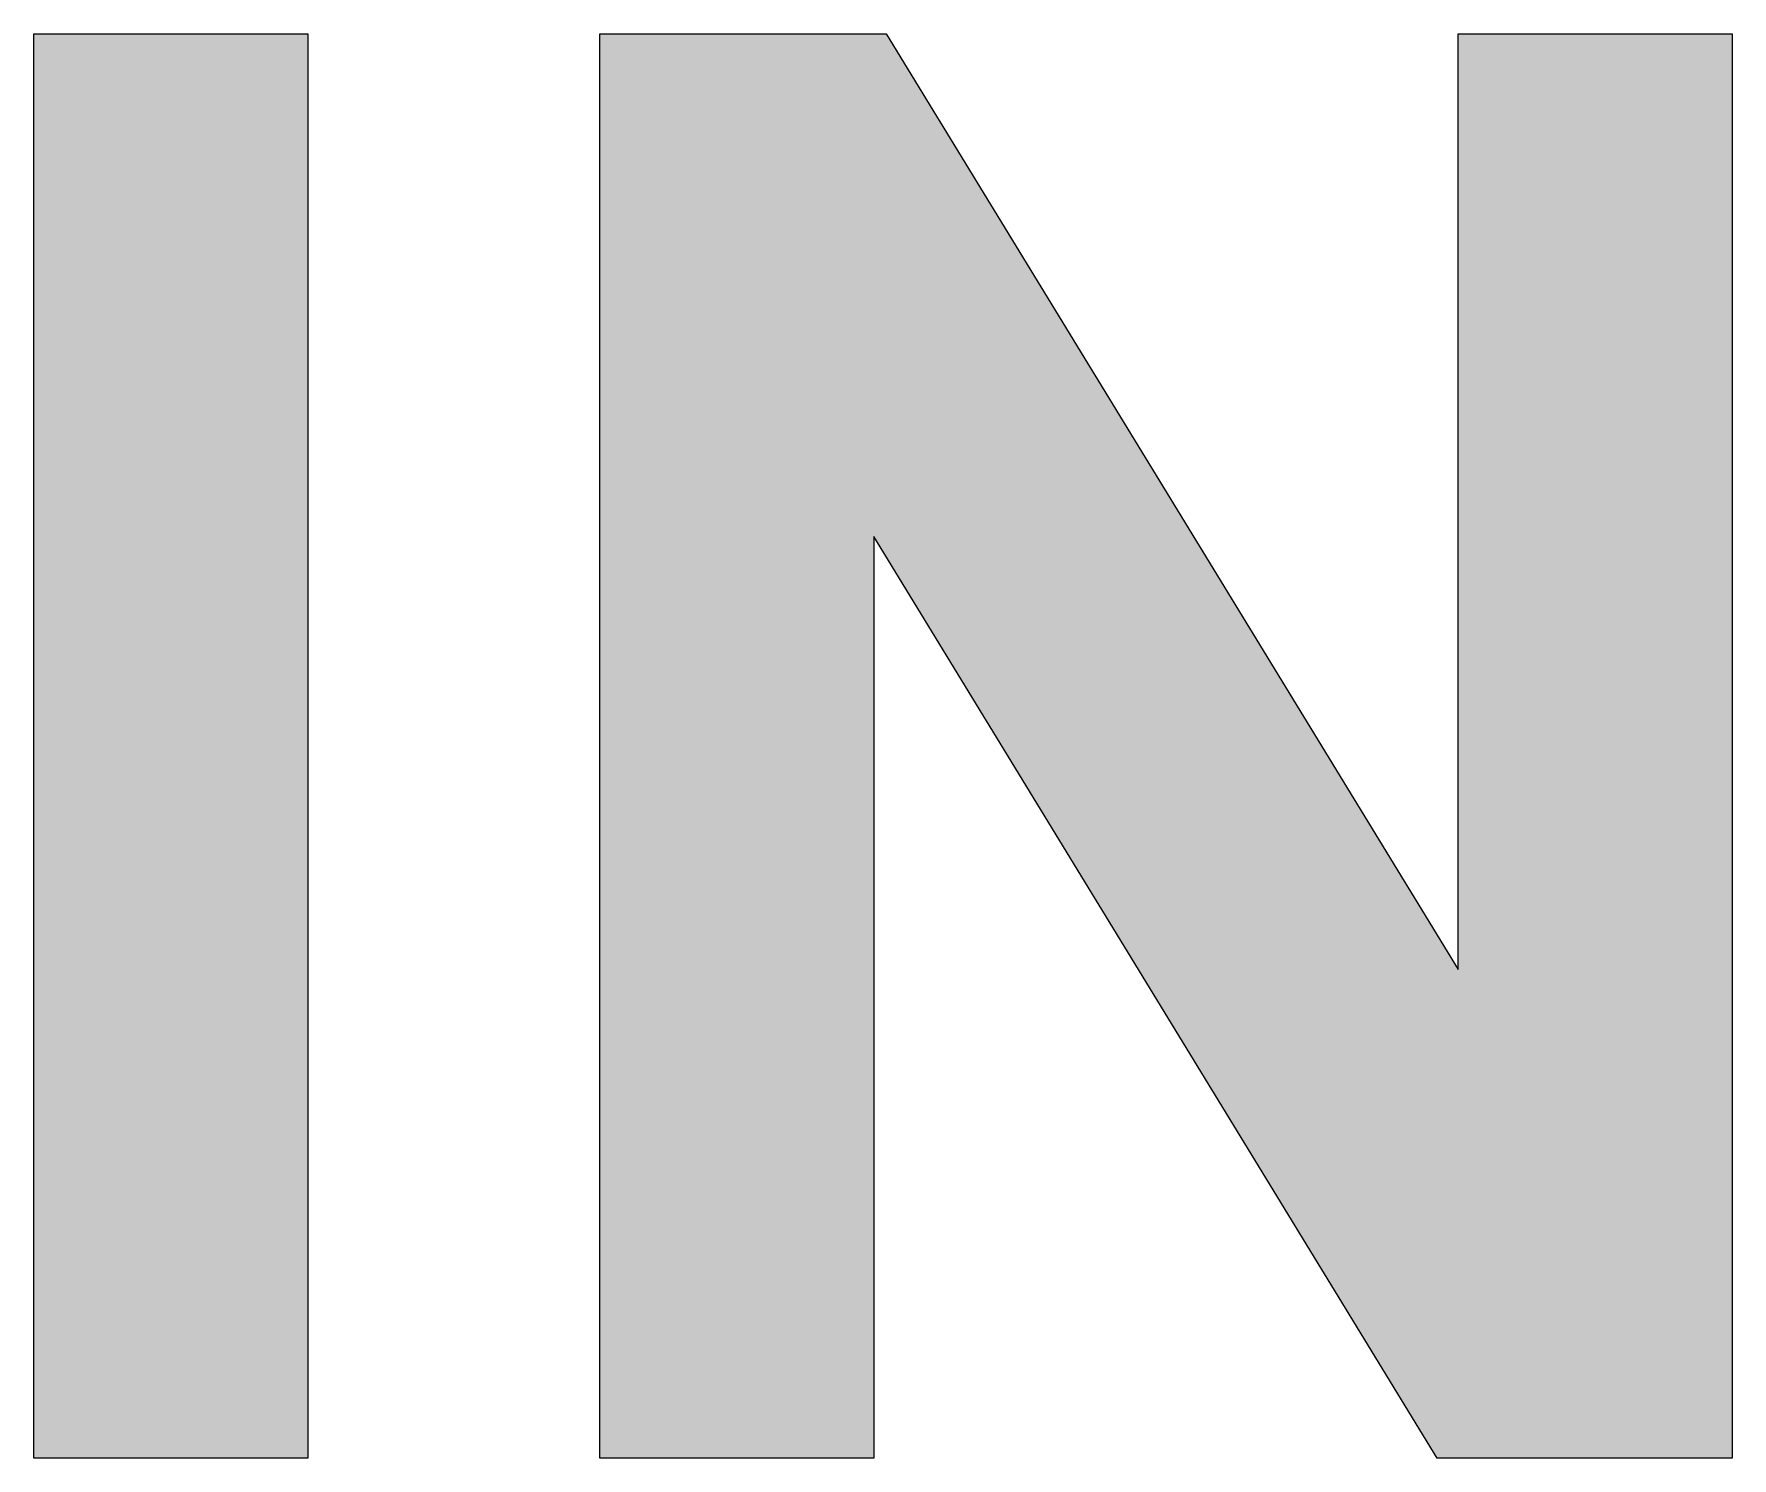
# Model space of a CAD drawing. Extents: x 222 to 1672, y 144 to 807.
# Drawn here: x 458.928 to 461.312, y 445.718 to 447.718 of the extents above; entities that cross this region are included whole.
import ezdxf

# ---------------------------------------------------------------- set-up
doc = ezdxf.new("R2010")
doc.units = 0
doc.header["$LTSCALE"] = 2
doc.header["$MEASUREMENT"] = 0
doc.layers.get('0').update_dxf_attribs({"linetype": 'CONTINUOUS'})

msp = doc.modelspace()

# ---------------------------------------------------------------- hatches: boundary and pattern name
at = {"lineweight": 5}
for points in [[(459.31221, 447.71788), (458.92759, 447.71788), (458.92759, 445.71788), (459.31221, 445.71788)], [(460.12431, 447.71788), (459.72247, 447.71788), (459.72247, 445.71788), (460.10708, 445.71788), (460.10708, 447.01195), (460.89835, 445.71788), (461.31221, 445.71788), (461.31221, 447.71788), (460.92759, 447.71788), (460.92759, 446.40378)]]:
    msp.add_hatch(color=256, dxfattribs=at).paths.add_polyline_path(points, flags=0)

# ---------------------------------------------------------------- linework, layer by layer
for p, q in [((458.92759, 447.71788), (459.31221, 447.71788)), ((458.92759, 445.71788), (458.92759, 447.71788)), ((459.31221, 447.71788), (459.31221, 445.71788)), ((459.72247, 447.71788), (460.12431, 447.71788)), ((459.72247, 445.71788), (459.72247, 447.71788)), ((460.12431, 447.71788), (460.92759, 446.40378)), ((460.92759, 447.71788), (461.31221, 447.71788)), ((460.92759, 446.40378), (460.92759, 447.71788)), ((461.31221, 447.71788), (461.31221, 445.71788)), ((460.89835, 445.71788), (460.10708, 447.01195)), ((460.10708, 447.01195), (460.10708, 445.71788)), ((459.31221, 445.71788), (458.92759, 445.71788)), ((460.10708, 445.71788), (459.72247, 445.71788)), ((461.31221, 445.71788), (460.89835, 445.71788))]:
    msp.add_line(p, q, dxfattribs=at)

doc.saveas('drawing.dxf')
